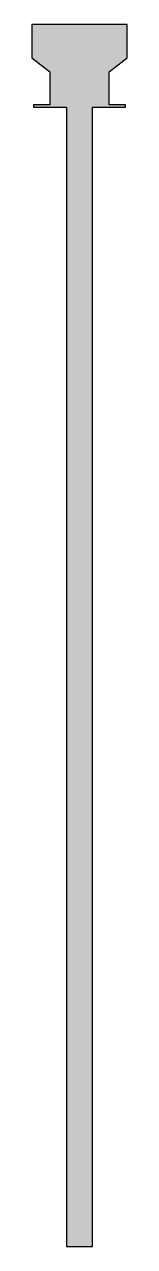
# Model space of a CAD drawing. Header units: metres. Extents: x -40 to 40, y 0 to 1025.
import ezdxf

# ---------------------------------------------------------------- set-up
doc = ezdxf.new("R2010")
doc.units = ezdxf.units.M

# ---------------------------------------------------------------- blocks, each defined once
blk = doc.blocks.new('DI_PL_SOLT_80')
at = {"layer": 'MONTANTE'}
h = blk.add_hatch(color=256, dxfattribs=at)
h.dxf.hatch_style = 1
h.paths.add_polyline_path([(-11, 0), (11, 0), (11, 955.55), (38.42, 955.55), (38.42, 957.55), (25, 957.55), (25, 985.3), (40, 997.1), (40, 1025), (-40, 1025), (-40, 997.1), (-25, 985.3), (-25, 957.55), (-38.42, 957.55), (-38.42, 955.55), (-11, 955.55)])
at = {"layer": 'MONTANTE', "lineweight": -2, "ltscale": 2}
blk.add_lwpolyline([(40, 997.1), (40, 1025), (-40, 1025), (-40, 997.1), (-25, 985.3), (-25, 957.55), (-38.42, 957.55), (-38.42, 955.55), (-11, 955.55), (-11, 0), (11, 0), (11, 955.55), (38.42, 955.55), (38.42, 957.55), (25, 957.55), (25, 985.3)], close=True, dxfattribs=at)

msp = doc.modelspace()

# ---------------------------------------------------------------- block references
msp.add_blockref('DI_PL_SOLT_80', (0, 0))

doc.saveas('drawing.dxf')
